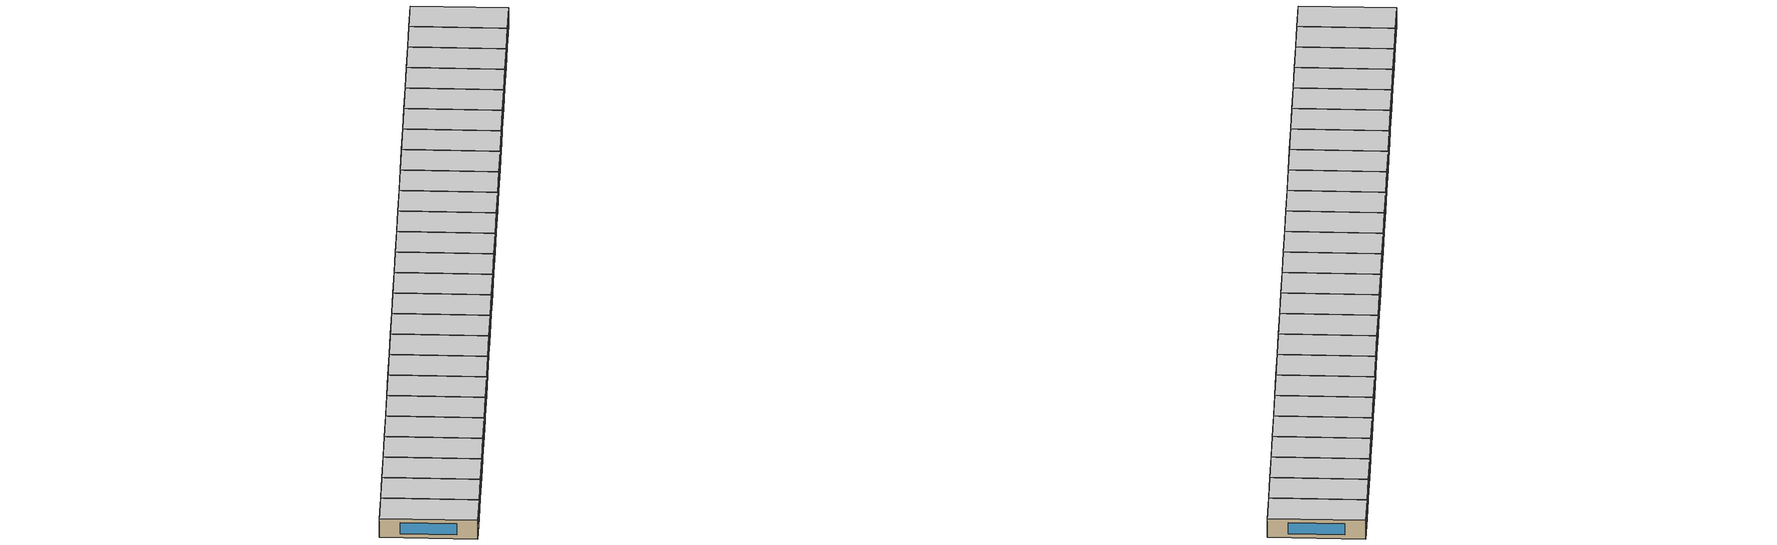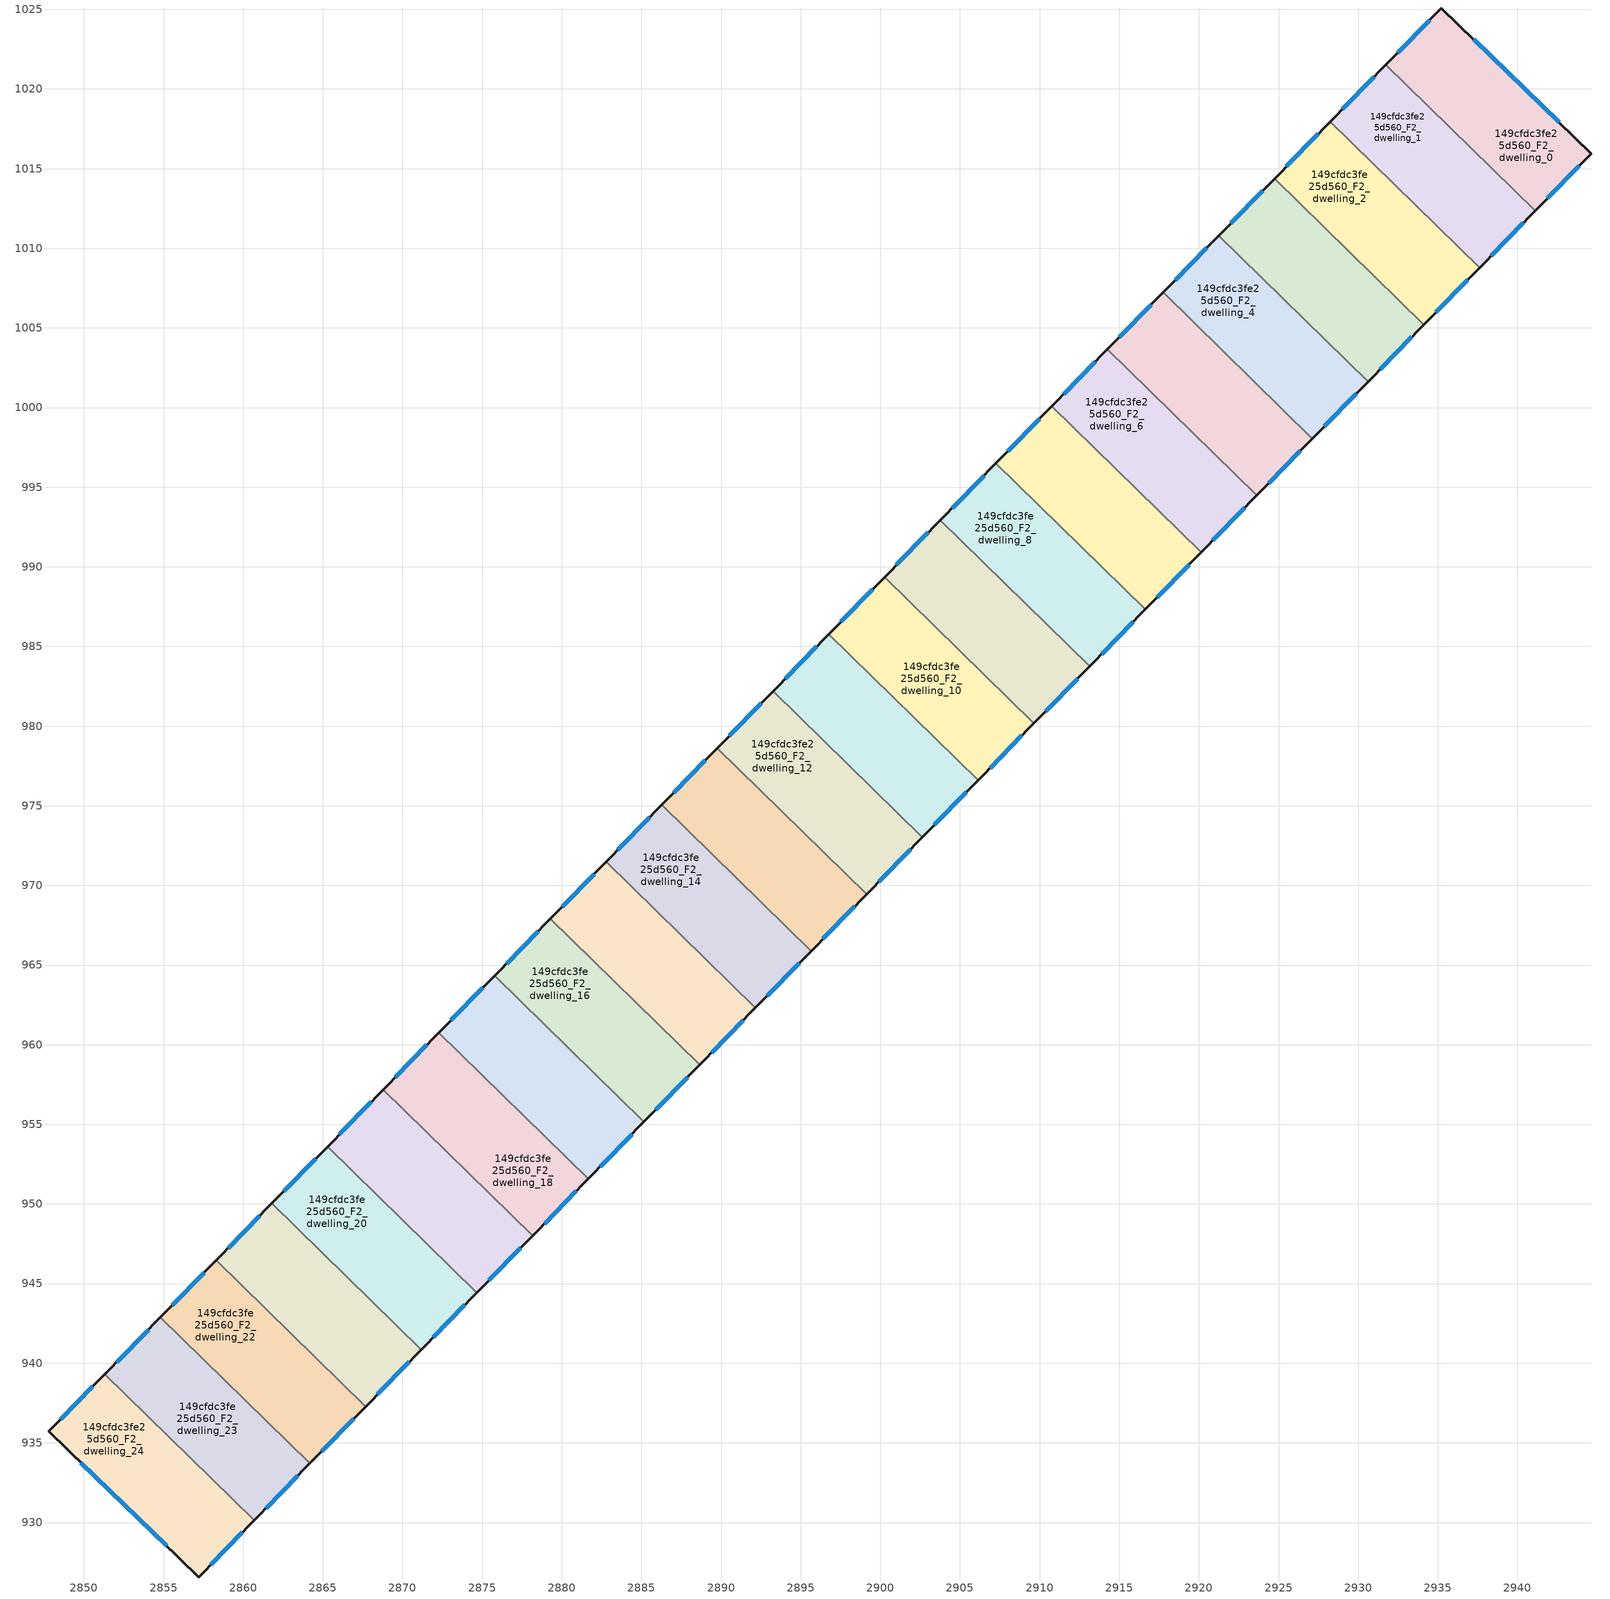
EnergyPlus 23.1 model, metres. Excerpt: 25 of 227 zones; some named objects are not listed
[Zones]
149cfdc3fe25d560_F2_dwelling_0
 floor to 149cfdc3fe25d560_F1_dwelling_1 (EU_floor_Construction): 2939.93,1020.51 2936.44,1016.93 2931.74,1021.53 2935.23,1025.08 z6
 floor adiabatic (EU_floor_Construction): 2944.63,1015.95 2941.12,1012.36 2936.44,1016.93 2939.93,1020.51 z6
 wall outside (EU_wall_Construction): 2941.12,1012.36 2944.63,1015.95 2935.23,1025.08 2931.74,1021.53 z6:9
 wall to 149cfdc3fe25d560_F2_dwelling_1 (EU_wall_Construction): 2931.74,1021.53 2941.12,1012.36 z6:9
 window (EU_Window_Construction): 2934.48,1024.32 2932.49,1022.29 / 2942.62,1017.9 2937.24,1023.13 / 2941.87,1013.12 2943.88,1015.18 z6.64:8.36
 ceiling to 149cfdc3fe25d560_F3_dwelling_0 (EU_floor_Construction): 2941.12,1012.36 2944.63,1015.95 2935.23,1025.08 2931.74,1021.53 z9
149cfdc3fe25d560_F2_dwelling_1
 floor to 149cfdc3fe25d560_F1_dwelling_1 (EU_floor_Construction): 2936.44,1016.93 2933.21,1013.63 2928.52,1018.22 2931.74,1021.53 z6
 floor to 149cfdc3fe25d560_F1_dwelling_0 (EU_floor_Construction): 2941.12,1012.36 2937.89,1009.05 2933.21,1013.63 2936.44,1016.93 z6
 floor to 149cfdc3fe25d560_F1_dwelling_3 (EU_floor_Construction): 2933.2,1013.64 2932.93,1013.36 2928.25,1017.95 2928.52,1018.22 z6
 floor to 149cfdc3fe25d560_F1_dwelling_2 (EU_floor_Construction): 2937.89,1009.05 2937.62,1008.78 2932.93,1013.36 2933.2,1013.64 z6
 wall outside (EU_wall_Construction): 2931.74,1021.53 2928.25,1017.95 / 2937.62,1008.78 2941.12,1012.36 z6:9
 wall to 149cfdc3fe25d560_F2_dwelling_2 (EU_wall_Construction): 2928.25,1017.95 2937.62,1008.78 z6:9
 window (EU_Window_Construction): 2930.99,1020.76 2929,1018.71 / 2938.37,1009.54 2940.37,1011.59 z6.64:8.36
 ceiling to 149cfdc3fe25d560_F3_dwelling_1 (EU_floor_Construction): 2937.62,1008.78 2941.12,1012.36 2931.74,1021.53 2928.25,1017.95 z9
149cfdc3fe25d560_F2_dwelling_10
 floor adiabatic (EU_floor_Construction): 2909.64,980.18 2906.14,976.6 2896.77,985.77 2900.26,989.35 z6
 wall outside (EU_wall_Construction): 2900.26,989.35 2896.77,985.77 / 2906.14,976.6 2909.64,980.18 z6:9
 wall to 149cfdc3fe25d560_F2_dwelling_11 (EU_wall_Construction): 2896.77,985.77 2906.14,976.6 z6:9
 wall to 149cfdc3fe25d560_F2_dwelling_9 (EU_wall_Construction): 2909.64,980.18 2900.26,989.35 z6:9
 window (EU_Window_Construction): 2899.51,988.58 2897.52,986.54 / 2906.89,977.37 2908.89,979.41 z6.64:8.36
 ceiling to 149cfdc3fe25d560_F3_dwelling_10 (EU_floor_Construction): 2906.14,976.6 2909.64,980.18 2900.26,989.35 2896.77,985.77 z9
149cfdc3fe25d560_F2_dwelling_11
 floor to 149cfdc3fe25d560_F1_dwelling_11 (EU_floor_Construction): 2901.45,981.19 2899.57,979.26 2894.88,983.85 2896.77,985.77 z6
 floor to 149cfdc3fe25d560_F1_dwelling_12 (EU_floor_Construction): 2904.26,974.68 2902.65,973.03 2897.96,977.61 2899.57,979.26 z6
 floor to 149cfdc3fe25d560_F1_dwelling_13 (EU_floor_Construction): 2899.57,979.26 2897.96,977.61 2893.27,982.2 2894.88,983.85 z6
 floor to 149cfdc3fe25d560_F1_dwelling_10 (EU_floor_Construction): 2906.14,976.6 2904.26,974.68 2899.57,979.26 2901.45,981.19 z6
 wall outside (EU_wall_Construction): 2896.77,985.77 2893.27,982.2 / 2902.65,973.03 2906.14,976.6 z6:9
 wall to 149cfdc3fe25d560_F2_dwelling_12 (EU_wall_Construction): 2893.27,982.2 2902.65,973.03 z6:9
 window (EU_Window_Construction): 2896.02,985.01 2894.02,982.97 / 2903.39,973.79 2905.39,975.84 z6.64:8.36
 ceiling to 149cfdc3fe25d560_F3_dwelling_11 (EU_floor_Construction): 2902.65,973.03 2906.14,976.6 2896.77,985.77 2893.27,982.2 z9
149cfdc3fe25d560_F2_dwelling_12
 floor to 149cfdc3fe25d560_F1_dwelling_13 (EU_floor_Construction): 2897.96,977.61 2894.46,974.04 2889.77,978.62 2893.27,982.2 z6
 floor to 149cfdc3fe25d560_F1_dwelling_12 (EU_floor_Construction): 2902.65,973.03 2899.15,969.45 2894.46,974.04 2897.96,977.61 z6
 wall outside (EU_wall_Construction): 2893.27,982.2 2889.77,978.62 / 2899.15,969.45 2902.65,973.03 z6:9
 wall to 149cfdc3fe25d560_F2_dwelling_13 (EU_wall_Construction): 2889.77,978.62 2899.15,969.45 z6:9
 window (EU_Window_Construction): 2892.52,981.43 2890.52,979.39 / 2899.9,970.22 2901.9,972.26 z6.64:8.36
 ceiling to 149cfdc3fe25d560_F3_dwelling_12 (EU_floor_Construction): 2899.15,969.45 2902.65,973.03 2893.27,982.2 2889.77,978.62 z9
149cfdc3fe25d560_F2_dwelling_13
 floor to 149cfdc3fe25d560_F1_dwelling_13 (EU_floor_Construction): 2894.46,974.04 2892.85,972.39 2888.16,976.97 2889.77,978.62 z6
 floor to 149cfdc3fe25d560_F1_dwelling_12 (EU_floor_Construction): 2899.15,969.45 2897.53,967.8 2892.85,972.39 2894.46,974.04 z6
 floor to 149cfdc3fe25d560_F1_dwelling_15 (EU_floor_Construction): 2892.85,972.39 2890.96,970.46 2886.28,975.05 2888.16,976.97 z6
 floor to 149cfdc3fe25d560_F1_dwelling_14 (EU_floor_Construction): 2897.53,967.8 2895.65,965.88 2890.96,970.46 2892.85,972.39 z6
 wall outside (EU_wall_Construction): 2889.77,978.62 2886.28,975.05 / 2895.65,965.88 2899.15,969.45 z6:9
 wall to 149cfdc3fe25d560_F2_dwelling_14 (EU_wall_Construction): 2886.28,975.05 2895.65,965.88 z6:9
 window (EU_Window_Construction): 2889.02,977.86 2887.02,975.82 / 2896.4,966.64 2898.4,968.69 z6.64:8.36
 ceiling to 149cfdc3fe25d560_F3_dwelling_13 (EU_floor_Construction): 2895.65,965.88 2899.15,969.45 2889.77,978.62 2886.28,975.05 z9
149cfdc3fe25d560_F2_dwelling_14
 floor to 149cfdc3fe25d560_F1_dwelling_14 (EU_floor_Construction): 2895.65,965.88 2892.15,962.3 2887.47,966.89 2890.96,970.46 z6
 floor to 149cfdc3fe25d560_F1_dwelling_15 (EU_floor_Construction): 2890.96,970.46 2887.47,966.89 2882.78,971.47 2886.28,975.05 z6
 wall outside (EU_wall_Construction): 2886.28,975.05 2882.78,971.47 / 2892.15,962.3 2895.65,965.88 z6:9
 wall to 149cfdc3fe25d560_F2_dwelling_15 (EU_wall_Construction): 2882.78,971.47 2892.15,962.3 z6:9
 window (EU_Window_Construction): 2885.53,974.28 2883.53,972.24 / 2892.9,963.07 2894.9,965.11 z6.64:8.36
 ceiling to 149cfdc3fe25d560_F3_dwelling_14 (EU_floor_Construction): 2892.15,962.3 2895.65,965.88 2886.28,975.05 2882.78,971.47 z9
149cfdc3fe25d560_F2_dwelling_15
 floor to 149cfdc3fe25d560_F1_dwelling_15 (EU_floor_Construction): 2887.47,966.89 2886.12,965.51 2881.43,970.1 2882.78,971.47 z6
 floor to 149cfdc3fe25d560_F1_dwelling_14 (EU_floor_Construction): 2892.15,962.3 2890.81,960.93 2886.12,965.51 2887.47,966.89 z6
 floor to 149cfdc3fe25d560_F1_dwelling_17 (EU_floor_Construction): 2886.12,965.51 2883.97,963.31 2879.28,967.9 2881.43,970.1 z6
 floor to 149cfdc3fe25d560_F1_dwelling_16 (EU_floor_Construction): 2890.81,960.93 2888.66,958.73 2883.97,963.31 2886.12,965.51 z6
 wall outside (EU_wall_Construction): 2882.78,971.47 2879.28,967.9 / 2888.66,958.73 2892.15,962.3 z6:9
 wall to 149cfdc3fe25d560_F2_dwelling_16 (EU_wall_Construction): 2879.28,967.9 2888.66,958.73 z6:9
 window (EU_Window_Construction): 2882.03,970.71 2880.03,968.67 / 2889.41,959.49 2891.41,961.54 z6.64:8.36
 ceiling to 149cfdc3fe25d560_F3_dwelling_15 (EU_floor_Construction): 2888.66,958.73 2892.15,962.3 2882.78,971.47 2879.28,967.9 z9
149cfdc3fe25d560_F2_dwelling_16
 floor to 149cfdc3fe25d560_F1_dwelling_16 (EU_floor_Construction): 2888.66,958.73 2885.16,955.15 2880.47,959.74 2883.97,963.31 z6
 floor to 149cfdc3fe25d560_F1_dwelling_17 (EU_floor_Construction): 2883.97,963.31 2880.47,959.74 2875.78,964.33 2879.28,967.9 z6
 wall outside (EU_wall_Construction): 2879.28,967.9 2875.78,964.33 / 2885.16,955.15 2888.66,958.73 z6:9
 wall to 149cfdc3fe25d560_F2_dwelling_17 (EU_wall_Construction): 2875.78,964.33 2885.16,955.15 z6:9
 window (EU_Window_Construction): 2878.53,967.14 2876.53,965.09 / 2885.91,955.92 2887.91,957.96 z6.64:8.36
 ceiling to 149cfdc3fe25d560_F3_dwelling_16 (EU_floor_Construction): 2885.16,955.15 2888.66,958.73 2879.28,967.9 2875.78,964.33 z9
149cfdc3fe25d560_F2_dwelling_17
 floor to 149cfdc3fe25d560_F1_dwelling_17 (EU_floor_Construction): 2880.47,959.74 2879.4,958.64 2874.71,963.23 2875.78,964.33 z6
 floor to 149cfdc3fe25d560_F1_dwelling_16 (EU_floor_Construction): 2885.16,955.15 2884.08,954.05 2879.4,958.64 2880.47,959.74 z6
 floor to 149cfdc3fe25d560_F1_dwelling_18 (EU_floor_Construction): 2884.08,954.05 2881.66,951.58 2876.98,956.17 2879.4,958.64 z6
 floor to 149cfdc3fe25d560_F1_dwelling_19 (EU_floor_Construction): 2879.4,958.64 2876.98,956.17 2872.29,960.75 2874.71,963.23 z6
 wall outside (EU_wall_Construction): 2875.78,964.33 2872.29,960.75 / 2881.66,951.58 2885.16,955.15 z6:9
 wall to 149cfdc3fe25d560_F2_dwelling_18 (EU_wall_Construction): 2872.29,960.75 2881.66,951.58 z6:9
 window (EU_Window_Construction): 2875.03,963.56 2873.04,961.52 / 2882.41,952.34 2884.41,954.39 z6.64:8.36
 ceiling to 149cfdc3fe25d560_F3_dwelling_17 (EU_floor_Construction): 2881.66,951.58 2885.16,955.15 2875.78,964.33 2872.29,960.75 z9
149cfdc3fe25d560_F2_dwelling_18
 floor to 149cfdc3fe25d560_F1_dwelling_18 (EU_floor_Construction): 2881.66,951.58 2878.17,948 2873.48,952.59 2876.98,956.17 z6
 floor to 149cfdc3fe25d560_F1_dwelling_19 (EU_floor_Construction): 2876.98,956.17 2873.48,952.59 2868.79,957.18 2872.29,960.75 z6
 wall outside (EU_wall_Construction): 2872.29,960.75 2868.79,957.18 / 2878.17,948 2881.66,951.58 z6:9
 wall to 149cfdc3fe25d560_F2_dwelling_19 (EU_wall_Construction): 2868.79,957.18 2878.17,948 z6:9
 window (EU_Window_Construction): 2871.54,959.99 2869.54,957.94 / 2878.92,948.77 2880.91,950.81 z6.64:8.36
 ceiling to 149cfdc3fe25d560_F3_dwelling_18 (EU_floor_Construction): 2878.17,948 2881.66,951.58 2872.29,960.75 2868.79,957.18 z9
149cfdc3fe25d560_F2_dwelling_19
 floor to 149cfdc3fe25d560_F1_dwelling_19 (EU_floor_Construction): 2873.48,952.59 2872.67,951.77 2867.98,956.35 2868.79,957.18 z6
 floor to 149cfdc3fe25d560_F1_dwelling_18 (EU_floor_Construction): 2878.17,948 2877.36,947.18 2872.67,951.77 2873.48,952.59 z6
 floor to 149cfdc3fe25d560_F1_dwelling_21 (EU_floor_Construction): 2872.67,951.77 2869.98,949.02 2865.29,953.6 2867.98,956.35 z6
 floor to 149cfdc3fe25d560_F1_dwelling_20 (EU_floor_Construction): 2877.36,947.18 2874.67,944.43 2869.98,949.02 2872.67,951.77 z6
 wall outside (EU_wall_Construction): 2868.79,957.18 2865.29,953.6 / 2874.67,944.43 2878.17,948 z6:9
 wall to 149cfdc3fe25d560_F2_dwelling_20 (EU_wall_Construction): 2865.29,953.6 2874.67,944.43 z6:9
 window (EU_Window_Construction): 2868.04,956.41 2866.04,954.37 / 2875.42,945.2 2877.42,947.24 z6.64:8.36
 ceiling to 149cfdc3fe25d560_F3_dwelling_19 (EU_floor_Construction): 2874.67,944.43 2878.17,948 2868.79,957.18 2865.29,953.6 z9
149cfdc3fe25d560_F2_dwelling_2
 floor to 149cfdc3fe25d560_F1_dwelling_2 (EU_floor_Construction): 2937.62,1008.78 2934.12,1005.2 2929.44,1009.79 2932.93,1013.36 z6
 floor to 149cfdc3fe25d560_F1_dwelling_3 (EU_floor_Construction): 2932.93,1013.36 2929.44,1009.79 2924.75,1014.37 2928.25,1017.95 z6
 wall outside (EU_wall_Construction): 2928.25,1017.95 2924.75,1014.38 / 2934.12,1005.2 2937.62,1008.78 z6:9
 wall to 149cfdc3fe25d560_F2_dwelling_3 (EU_wall_Construction): 2924.75,1014.38 2934.12,1005.2 z6:9
 window (EU_Window_Construction): 2927.5,1017.18 2925.5,1015.14 / 2934.87,1005.97 2936.87,1008.01 z6.64:8.36
 ceiling to 149cfdc3fe25d560_F3_dwelling_2 (EU_floor_Construction): 2934.12,1005.2 2937.62,1008.78 2928.25,1017.95 2924.75,1014.38 z9
149cfdc3fe25d560_F2_dwelling_20
 floor to 149cfdc3fe25d560_F1_dwelling_21 (EU_floor_Construction): 2869.98,949.02 2866.49,945.44 2861.8,950.03 2865.29,953.6 z6
 floor to 149cfdc3fe25d560_F1_dwelling_20 (EU_floor_Construction): 2874.67,944.43 2871.17,940.86 2866.49,945.44 2869.98,949.02 z6
 wall outside (EU_wall_Construction): 2865.29,953.6 2861.8,950.03 / 2871.17,940.86 2874.67,944.43 z6:9
 wall to 149cfdc3fe25d560_F2_dwelling_21 (EU_wall_Construction): 2861.8,950.03 2871.17,940.86 z6:9
 window (EU_Window_Construction): 2864.54,952.84 2862.55,950.8 / 2871.92,941.62 2873.92,943.67 z6.64:8.36
 ceiling to 149cfdc3fe25d560_F3_dwelling_20 (EU_floor_Construction): 2871.17,940.86 2874.67,944.43 2865.29,953.6 2861.8,950.03 z9
149cfdc3fe25d560_F2_dwelling_21
 floor to 149cfdc3fe25d560_F1_dwelling_21 (EU_floor_Construction): 2866.49,945.44 2865.95,944.89 2861.26,949.48 2861.8,950.03 z6
 floor adiabatic (EU_floor_Construction): 2870.64,940.31 2867.68,937.28 2862.99,941.87 2865.95,944.89 z6
 floor to 149cfdc3fe25d560_F1_dwelling_23 (EU_floor_Construction): 2865.95,944.89 2862.99,941.87 2858.3,946.46 2861.26,949.48 z6
 floor to 149cfdc3fe25d560_F1_dwelling_20 (EU_floor_Construction): 2871.17,940.86 2870.64,940.31 2865.95,944.89 2866.49,945.44 z6
 wall outside (EU_wall_Construction): 2861.8,950.03 2858.3,946.46 / 2867.68,937.28 2871.17,940.86 z6:9
 wall to 149cfdc3fe25d560_F2_dwelling_22 (EU_wall_Construction): 2858.3,946.46 2867.68,937.28 z6:9
 window (EU_Window_Construction): 2861.05,949.26 2859.05,947.22 / 2868.43,938.05 2870.43,940.09 z6.64:8.36
 ceiling to 149cfdc3fe25d560_F3_dwelling_21 (EU_floor_Construction): 2867.68,937.28 2871.17,940.86 2861.8,950.03 2858.3,946.46 z9
149cfdc3fe25d560_F2_dwelling_22
 floor to 149cfdc3fe25d560_F1_dwelling_23 (EU_floor_Construction): 2862.99,941.87 2859.49,938.29 2854.8,942.88 2858.3,946.46 z6
 floor adiabatic (EU_floor_Construction): 2867.68,937.28 2864.18,933.71 2859.49,938.29 2862.99,941.87 z6
 wall outside (EU_wall_Construction): 2858.3,946.46 2854.8,942.88 / 2864.18,933.71 2867.68,937.28 z6:9
 wall to 149cfdc3fe25d560_F2_dwelling_23 (EU_wall_Construction): 2854.8,942.88 2864.18,933.71 z6:9
 window (EU_Window_Construction): 2857.55,945.69 2855.55,943.65 / 2864.93,934.47 2866.93,936.52 z6.64:8.36
 ceiling to 149cfdc3fe25d560_F3_dwelling_22 (EU_floor_Construction): 2864.18,933.71 2867.68,937.28 2858.3,946.46 2854.8,942.88 z9
149cfdc3fe25d560_F2_dwelling_23
 floor adiabatic (EU_floor_Construction): 2864.18,933.71 2860.68,930.13 2851.31,939.31 2854.8,942.88 z6
 wall outside (EU_wall_Construction): 2854.8,942.88 2851.31,939.31 / 2860.68,930.13 2864.18,933.71 z6:9
 wall to 149cfdc3fe25d560_F2_dwelling_24 (EU_wall_Construction): 2851.31,939.31 2860.68,930.13 z6:9
 window (EU_Window_Construction): 2854.05,942.12 2852.06,940.07 / 2861.43,930.9 2863.43,932.94 z6.64:8.36
 ceiling to 149cfdc3fe25d560_F3_dwelling_23 (EU_floor_Construction): 2860.68,930.13 2864.18,933.71 2854.8,942.88 2851.31,939.31 z9
149cfdc3fe25d560_F2_dwelling_24
 floor to 149cfdc3fe25d560_F1_dwelling_24 (EU_floor_Construction): 2860.68,930.13 2857.21,926.58 2852.49,931.15 2855.99,934.73 z6
 floor to 149cfdc3fe25d560_F1_dwelling_25 (EU_floor_Construction): 2855.99,934.73 2852.49,931.15 2847.79,935.72 2851.31,939.31 z6
 wall outside (EU_wall_Construction): 2851.31,939.31 2847.79,935.72 2857.21,926.58 2860.68,930.13 z6:9
 window (EU_Window_Construction): 2849.81,933.76 2855.19,928.54 / 2850.55,938.54 2848.54,936.49 / 2857.95,927.34 2859.94,929.37 z6.64:8.36
 ceiling to 149cfdc3fe25d560_F3_dwelling_24 (EU_floor_Construction): 2857.21,926.58 2860.68,930.13 2851.31,939.31 2847.79,935.72 z9
149cfdc3fe25d560_F2_dwelling_3
 floor to 149cfdc3fe25d560_F1_dwelling_3 (EU_floor_Construction): 2929.44,1009.79 2926.48,1006.76 2921.79,1011.35 2924.75,1014.37 z6
 floor to 149cfdc3fe25d560_F1_dwelling_2 (EU_floor_Construction): 2934.12,1005.2 2931.16,1002.18 2926.48,1006.76 2929.44,1009.79 z6
 floor to 149cfdc3fe25d560_F1_dwelling_4 (EU_floor_Construction): 2931.16,1002.18 2930.62,1001.63 2925.94,1006.21 2926.48,1006.76 z6
 floor to 149cfdc3fe25d560_F1_dwelling_5 (EU_floor_Construction): 2926.48,1006.76 2925.94,1006.21 2921.25,1010.8 2921.79,1011.35 z6
 wall outside (EU_wall_Construction): 2924.75,1014.38 2921.25,1010.8 / 2930.62,1001.63 2934.12,1005.2 z6:9
 wall to 149cfdc3fe25d560_F2_dwelling_4 (EU_wall_Construction): 2921.25,1010.8 2930.62,1001.63 z6:9
 window (EU_Window_Construction): 2924,1013.61 2922,1011.56 / 2931.37,1002.39 2933.37,1004.44 z6.64:8.36
 ceiling to 149cfdc3fe25d560_F3_dwelling_3 (EU_floor_Construction): 2930.62,1001.63 2934.12,1005.2 2924.75,1014.38 2921.25,1010.8 z9
149cfdc3fe25d560_F2_dwelling_4
 floor to 149cfdc3fe25d560_F1_dwelling_4 (EU_floor_Construction): 2930.62,1001.63 2927.13,998.05 2922.44,1002.64 2925.94,1006.21 z6
 floor to 149cfdc3fe25d560_F1_dwelling_5 (EU_floor_Construction): 2925.94,1006.21 2922.44,1002.64 2917.75,1007.22 2921.25,1010.8 z6
 wall outside (EU_wall_Construction): 2921.25,1010.8 2917.75,1007.22 / 2927.13,998.05 2930.62,1001.63 z6:9
 wall to 149cfdc3fe25d560_F2_dwelling_5 (EU_wall_Construction): 2917.75,1007.22 2927.13,998.05 z6:9
 window (EU_Window_Construction): 2920.5,1010.03 2918.5,1007.99 / 2927.88,998.82 2929.88,1000.86 z6.64:8.36
 ceiling to 149cfdc3fe25d560_F3_dwelling_4 (EU_floor_Construction): 2927.13,998.05 2930.62,1001.63 2921.25,1010.8 2917.75,1007.22 z9
149cfdc3fe25d560_F2_dwelling_5
 floor to 149cfdc3fe25d560_F1_dwelling_5 (EU_floor_Construction): 2922.44,1002.64 2919.75,999.89 2915.06,1004.47 2917.75,1007.22 z6
 floor to 149cfdc3fe25d560_F1_dwelling_4 (EU_floor_Construction): 2927.13,998.05 2924.44,995.3 2919.75,999.89 2922.44,1002.64 z6
 floor to 149cfdc3fe25d560_F1_dwelling_7 (EU_floor_Construction): 2919.75,999.89 2918.94,999.06 2914.26,1003.65 2915.06,1004.47 z6
 floor to 149cfdc3fe25d560_F1_dwelling_6 (EU_floor_Construction): 2924.44,995.3 2923.63,994.48 2918.94,999.06 2919.75,999.89 z6
 wall outside (EU_wall_Construction): 2917.75,1007.22 2914.26,1003.65 / 2923.63,994.48 2927.13,998.05 z6:9
 wall to 149cfdc3fe25d560_F2_dwelling_6 (EU_wall_Construction): 2914.26,1003.65 2923.63,994.48 z6:9
 window (EU_Window_Construction): 2917,1006.46 2915,1004.41 / 2924.38,995.24 2926.38,997.29 z6.64:8.36
 ceiling to 149cfdc3fe25d560_F3_dwelling_5 (EU_floor_Construction): 2923.63,994.48 2927.13,998.05 2917.75,1007.22 2914.26,1003.65 z9
149cfdc3fe25d560_F2_dwelling_6
 floor to 149cfdc3fe25d560_F1_dwelling_6 (EU_floor_Construction): 2923.63,994.48 2920.13,990.9 2915.44,995.49 2918.94,999.06 z6
 floor adiabatic (EU_floor_Construction): 2918.94,999.06 2915.44,995.49 2910.76,1000.07 2914.26,1003.65 z6
 wall outside (EU_wall_Construction): 2914.26,1003.65 2910.76,1000.07 / 2920.13,990.9 2923.63,994.48 z6:9
 wall to 149cfdc3fe25d560_F2_dwelling_7 (EU_wall_Construction): 2910.76,1000.07 2920.13,990.9 z6:9
 window (EU_Window_Construction): 2913.51,1002.88 2911.51,1000.84 / 2920.88,991.67 2922.88,993.71 z6.64:8.36
 ceiling to 149cfdc3fe25d560_F3_dwelling_6 (EU_floor_Construction): 2920.13,990.9 2923.63,994.48 2914.26,1003.65 2910.76,1000.07 z9
149cfdc3fe25d560_F2_dwelling_7
 floor to 149cfdc3fe25d560_F1_dwelling_7 (EU_floor_Construction): 2915.44,995.49 2913.02,993.01 2908.34,997.6 2910.76,1000.07 z6
 floor to 149cfdc3fe25d560_F1_dwelling_6 (EU_floor_Construction): 2920.13,990.9 2917.71,988.43 2913.02,993.01 2915.44,995.49 z6
 floor to 149cfdc3fe25d560_F1_dwelling_8 (EU_floor_Construction): 2917.71,988.43 2916.63,987.33 2911.95,991.91 2913.02,993.01 z6
 floor to 149cfdc3fe25d560_F1_dwelling_9 (EU_floor_Construction): 2913.02,993.01 2911.95,991.91 2907.26,996.5 2908.34,997.6 z6
 wall outside (EU_wall_Construction): 2910.76,1000.07 2907.26,996.5 / 2916.64,987.33 2920.13,990.9 z6:9
 wall to 149cfdc3fe25d560_F2_dwelling_8 (EU_wall_Construction): 2907.26,996.5 2916.64,987.33 z6:9
 window (EU_Window_Construction): 2910.01,999.31 2908.01,997.26 / 2917.38,988.09 2919.38,990.14 z6.64:8.36
 ceiling to 149cfdc3fe25d560_F3_dwelling_7 (EU_floor_Construction): 2916.64,987.33 2920.13,990.9 2910.76,1000.07 2907.26,996.5 z9
149cfdc3fe25d560_F2_dwelling_8
 floor to 149cfdc3fe25d560_F1_dwelling_8 (EU_floor_Construction): 2916.63,987.33 2913.14,983.75 2908.45,988.34 2911.95,991.91 z6
 floor to 149cfdc3fe25d560_F1_dwelling_9 (EU_floor_Construction): 2911.95,991.91 2908.45,988.34 2903.76,992.92 2907.26,996.5 z6
 wall outside (EU_wall_Construction): 2907.26,996.5 2903.76,992.92 / 2913.14,983.75 2916.64,987.33 z6:9
 wall to 149cfdc3fe25d560_F2_dwelling_9 (EU_wall_Construction): 2903.76,992.92 2913.14,983.75 z6:9
 window (EU_Window_Construction): 2906.51,995.73 2904.51,993.69 / 2913.89,984.52 2915.89,986.56 z6.64:8.36
 ceiling to 149cfdc3fe25d560_F3_dwelling_8 (EU_floor_Construction): 2913.14,983.75 2916.64,987.33 2907.26,996.5 2903.76,992.92 z9
149cfdc3fe25d560_F2_dwelling_9
 floor to 149cfdc3fe25d560_F1_dwelling_9 (EU_floor_Construction): 2908.45,988.34 2906.3,986.14 2901.61,990.72 2903.76,992.92 z6
 floor to 149cfdc3fe25d560_F1_dwelling_8 (EU_floor_Construction): 2913.14,983.75 2910.98,981.55 2906.3,986.14 2908.45,988.34 z6
 floor to 149cfdc3fe25d560_F1_dwelling_10 (EU_floor_Construction): 2910.98,981.55 2909.64,980.18 2904.95,984.76 2906.3,986.14 z6
 floor to 149cfdc3fe25d560_F1_dwelling_11 (EU_floor_Construction): 2906.3,986.14 2904.95,984.76 2900.26,989.35 2901.61,990.72 z6
 wall outside (EU_wall_Construction): 2903.76,992.92 2900.26,989.35 / 2909.64,980.18 2913.14,983.75 z6:9
 window (EU_Window_Construction): 2903.01,992.16 2901.01,990.11 / 2910.39,980.94 2912.39,982.99 z6.64:8.36
 ceiling to 149cfdc3fe25d560_F3_dwelling_9 (EU_floor_Construction): 2909.64,980.18 2913.14,983.75 2903.76,992.92 2900.26,989.35 z9
[Building]
EU S2 Campaign: North Axis=0; Terrain=City; Solar Distribution=FullExterior
[Site:Location]
Yerevan-Zvartnots.Intl.AP: Latitude=40.15; Longitude=44.383; Time Zone=4; Elevation=854
[SizingPeriod:WeatherFileDays]
AnnualSizingPeriod: Begin Month=1; Begin Day of Month=1; End Month=12; End Day of Month=31; Day of Week for Start Day=Monday; Use Weather File Daylight Saving Period=No; Use Weather File Rain and Snow Indicators=No
[MATERIAL]
EU_InternalMass_Material: Roughness=MediumRough; Thickness=0.1; Conductivity=1; Density=1800; Specific Heat=900; Thermal Absorptance=0.9; Solar Absorptance=0.7; Visible Absorptance=0.7
[MATERIAL:NOMASS] Roughness=MediumRough; Thermal Absorptance=0.9; Solar Absorptance=0.7; Visible Absorptance=0.7
Name | Thermal Resistance
EU_wall_NoMass | 1.05043
EU_floor_NoMass | 0.478065
[WINDOWMATERIAL:SIMPLEGLAZINGSYSTEM]
EU_Window_SimpleGlazing: UFactor=2.5566; Solar Heat Gain Coefficient=0.75; Visible Transmittance=0.75
[CONSTRUCTION]
EU_wall_Construction: EU_wall_NoMass
EU_floor_Construction: EU_floor_NoMass
EU_Window_Construction: EU_Window_SimpleGlazing
EU_InternalMass_Construction: EU_InternalMass_Material
[ZONE] Type=1; Multiplier=1; Ceiling Height=autocalculate; Floor Area=autocalculate; Part of Total Floor Area=Yes
Name | Volume
149cfdc3fe25d560_F2_dwelling_0 | 196.779
149cfdc3fe25d560_F2_dwelling_1 | 196.794
149cfdc3fe25d560_F2_dwelling_10; 149cfdc3fe25d560_F2_dwelling_7; 149cfdc3fe25d560_F2_dwelling_8; 149cfdc3fe25d560_F2_dwelling_9 | 196.789
149cfdc3fe25d560_F2_dwelling_11 | 196.734
149cfdc3fe25d560_F2_dwelling_12; 149cfdc3fe25d560_F2_dwelling_13; 149cfdc3fe25d560_F2_dwelling_24 | 196.8
149cfdc3fe25d560_F2_dwelling_14 | 196.781
149cfdc3fe25d560_F2_dwelling_15 | 196.745
149cfdc3fe25d560_F2_dwelling_16 | 196.791
149cfdc3fe25d560_F2_dwelling_17 | 196.774
149cfdc3fe25d560_F2_dwelling_18; 149cfdc3fe25d560_F2_dwelling_19; 149cfdc3fe25d560_F2_dwelling_21 | 196.785
149cfdc3fe25d560_F2_dwelling_2 | 196.749
149cfdc3fe25d560_F2_dwelling_20 | 196.766
149cfdc3fe25d560_F2_dwelling_22 | 196.796
149cfdc3fe25d560_F2_dwelling_23 | 196.74
149cfdc3fe25d560_F2_dwelling_3 | 196.815
149cfdc3fe25d560_F2_dwelling_4 | 196.787
149cfdc3fe25d560_F2_dwelling_5 | 196.759
149cfdc3fe25d560_F2_dwelling_6 | 196.807
[INTERNALMASS] Construction=EU_InternalMass_Construction
Name | Zone or ZoneList | Surface Area
149cfdc3fe25d560_F2_dwelling_0_EU_InternalMass | 149cfdc3fe25d560_F2_dwelling_0 | 65.5929
149cfdc3fe25d560_F2_dwelling_1_EU_InternalMass | 149cfdc3fe25d560_F2_dwelling_1 | 65.5981
149cfdc3fe25d560_F2_dwelling_2_EU_InternalMass | 149cfdc3fe25d560_F2_dwelling_2 | 65.583
149cfdc3fe25d560_F2_dwelling_3_EU_InternalMass | 149cfdc3fe25d560_F2_dwelling_3 | 65.6052
149cfdc3fe25d560_F2_dwelling_4_EU_InternalMass | 149cfdc3fe25d560_F2_dwelling_4 | 65.5958
149cfdc3fe25d560_F2_dwelling_5_EU_InternalMass | 149cfdc3fe25d560_F2_dwelling_5 | 65.5866
149cfdc3fe25d560_F2_dwelling_6_EU_InternalMass | 149cfdc3fe25d560_F2_dwelling_6 | 65.6022
149cfdc3fe25d560_F2_dwelling_7_EU_InternalMass | 149cfdc3fe25d560_F2_dwelling_7 | 65.5965
149cfdc3fe25d560_F2_dwelling_8_EU_InternalMass | 149cfdc3fe25d560_F2_dwelling_8 | 65.5965
149cfdc3fe25d560_F2_dwelling_9_EU_InternalMass | 149cfdc3fe25d560_F2_dwelling_9 | 65.5965
149cfdc3fe25d560_F2_dwelling_10_EU_InternalMass | 149cfdc3fe25d560_F2_dwelling_10 | 65.5965
149cfdc3fe25d560_F2_dwelling_11_EU_InternalMass | 149cfdc3fe25d560_F2_dwelling_11 | 65.5779
149cfdc3fe25d560_F2_dwelling_12_EU_InternalMass | 149cfdc3fe25d560_F2_dwelling_12 | 65.6001
149cfdc3fe25d560_F2_dwelling_13_EU_InternalMass | 149cfdc3fe25d560_F2_dwelling_13 | 65.6001
149cfdc3fe25d560_F2_dwelling_14_EU_InternalMass | 149cfdc3fe25d560_F2_dwelling_14 | 65.5937
149cfdc3fe25d560_F2_dwelling_15_EU_InternalMass | 149cfdc3fe25d560_F2_dwelling_15 | 65.5815
149cfdc3fe25d560_F2_dwelling_16_EU_InternalMass | 149cfdc3fe25d560_F2_dwelling_16 | 65.5971
149cfdc3fe25d560_F2_dwelling_17_EU_InternalMass | 149cfdc3fe25d560_F2_dwelling_17 | 65.5914
149cfdc3fe25d560_F2_dwelling_18_EU_InternalMass | 149cfdc3fe25d560_F2_dwelling_18 | 65.5949
149cfdc3fe25d560_F2_dwelling_19_EU_InternalMass | 149cfdc3fe25d560_F2_dwelling_19 | 65.595
149cfdc3fe25d560_F2_dwelling_20_EU_InternalMass | 149cfdc3fe25d560_F2_dwelling_20 | 65.5886
149cfdc3fe25d560_F2_dwelling_21_EU_InternalMass | 149cfdc3fe25d560_F2_dwelling_21 | 65.595
149cfdc3fe25d560_F2_dwelling_22_EU_InternalMass | 149cfdc3fe25d560_F2_dwelling_22 | 65.5984
149cfdc3fe25d560_F2_dwelling_23_EU_InternalMass | 149cfdc3fe25d560_F2_dwelling_23 | 65.5799
149cfdc3fe25d560_F2_dwelling_24_EU_InternalMass | 149cfdc3fe25d560_F2_dwelling_24 | 65.6
[OTHEREQUIPMENT] Fuel Type=Electricity; Design Level Calculation Method=Watts/Area; Power per Zone Floor Area=1; Fraction Latent=0; Fraction Radiant=0; Fraction Lost=0; Carbon Dioxide Generation Rate=0; EndUse Subcategory=EU_Step8_InternalGains
Name | Zone or ZoneList or Space or SpaceList | Schedule
EU_Step8_InternalGain_149cfdc3fe25d560_F2_dwelling_0_f000 | 149cfdc3fe25d560_F2_dwelling_0 | EU_Step8_GainSchedule_149cfdc3fe25d560_F2_dwelling_0_f000
EU_Step8_InternalGain_149cfdc3fe25d560_F2_dwelling_1_f000 | 149cfdc3fe25d560_F2_dwelling_1 | EU_Step8_GainSchedule_149cfdc3fe25d560_F2_dwelling_1_f000
EU_Step8_InternalGain_149cfdc3fe25d560_F2_dwelling_2_f000 | 149cfdc3fe25d560_F2_dwelling_2 | EU_Step8_GainSchedule_149cfdc3fe25d560_F2_dwelling_2_f000
EU_Step8_InternalGain_149cfdc3fe25d560_F2_dwelling_3_f000 | 149cfdc3fe25d560_F2_dwelling_3 | EU_Step8_GainSchedule_149cfdc3fe25d560_F2_dwelling_3_f000
EU_Step8_InternalGain_149cfdc3fe25d560_F2_dwelling_4_f000 | 149cfdc3fe25d560_F2_dwelling_4 | EU_Step8_GainSchedule_149cfdc3fe25d560_F2_dwelling_4_f000
EU_Step8_InternalGain_149cfdc3fe25d560_F2_dwelling_5_f000 | 149cfdc3fe25d560_F2_dwelling_5 | EU_Step8_GainSchedule_149cfdc3fe25d560_F2_dwelling_5_f000
EU_Step8_InternalGain_149cfdc3fe25d560_F2_dwelling_6_f000 | 149cfdc3fe25d560_F2_dwelling_6 | EU_Step8_GainSchedule_149cfdc3fe25d560_F2_dwelling_6_f000
EU_Step8_InternalGain_149cfdc3fe25d560_F2_dwelling_7_f000 | 149cfdc3fe25d560_F2_dwelling_7 | EU_Step8_GainSchedule_149cfdc3fe25d560_F2_dwelling_7_f000
EU_Step8_InternalGain_149cfdc3fe25d560_F2_dwelling_8_f000 | 149cfdc3fe25d560_F2_dwelling_8 | EU_Step8_GainSchedule_149cfdc3fe25d560_F2_dwelling_8_f000
EU_Step8_InternalGain_149cfdc3fe25d560_F2_dwelling_9_f000 | 149cfdc3fe25d560_F2_dwelling_9 | EU_Step8_GainSchedule_149cfdc3fe25d560_F2_dwelling_9_f000
EU_Step8_InternalGain_149cfdc3fe25d560_F2_dwelling_10_f000 | 149cfdc3fe25d560_F2_dwelling_10 | EU_Step8_GainSchedule_149cfdc3fe25d560_F2_dwelling_10_f000
EU_Step8_InternalGain_149cfdc3fe25d560_F2_dwelling_11_f000 | 149cfdc3fe25d560_F2_dwelling_11 | EU_Step8_GainSchedule_149cfdc3fe25d560_F2_dwelling_11_f000
EU_Step8_InternalGain_149cfdc3fe25d560_F2_dwelling_12_f000 | 149cfdc3fe25d560_F2_dwelling_12 | EU_Step8_GainSchedule_149cfdc3fe25d560_F2_dwelling_12_f000
EU_Step8_InternalGain_149cfdc3fe25d560_F2_dwelling_13_f000 | 149cfdc3fe25d560_F2_dwelling_13 | EU_Step8_GainSchedule_149cfdc3fe25d560_F2_dwelling_13_f000
EU_Step8_InternalGain_149cfdc3fe25d560_F2_dwelling_14_f000 | 149cfdc3fe25d560_F2_dwelling_14 | EU_Step8_GainSchedule_149cfdc3fe25d560_F2_dwelling_14_f000
EU_Step8_InternalGain_149cfdc3fe25d560_F2_dwelling_15_f000 | 149cfdc3fe25d560_F2_dwelling_15 | EU_Step8_GainSchedule_149cfdc3fe25d560_F2_dwelling_15_f000
EU_Step8_InternalGain_149cfdc3fe25d560_F2_dwelling_16_f000 | 149cfdc3fe25d560_F2_dwelling_16 | EU_Step8_GainSchedule_149cfdc3fe25d560_F2_dwelling_16_f000
EU_Step8_InternalGain_149cfdc3fe25d560_F2_dwelling_17_f000 | 149cfdc3fe25d560_F2_dwelling_17 | EU_Step8_GainSchedule_149cfdc3fe25d560_F2_dwelling_17_f000
EU_Step8_InternalGain_149cfdc3fe25d560_F2_dwelling_18_f000 | 149cfdc3fe25d560_F2_dwelling_18 | EU_Step8_GainSchedule_149cfdc3fe25d560_F2_dwelling_18_f000
EU_Step8_InternalGain_149cfdc3fe25d560_F2_dwelling_19_f000 | 149cfdc3fe25d560_F2_dwelling_19 | EU_Step8_GainSchedule_149cfdc3fe25d560_F2_dwelling_19_f000
EU_Step8_InternalGain_149cfdc3fe25d560_F2_dwelling_20_f000 | 149cfdc3fe25d560_F2_dwelling_20 | EU_Step8_GainSchedule_149cfdc3fe25d560_F2_dwelling_20_f000
EU_Step8_InternalGain_149cfdc3fe25d560_F2_dwelling_21_f000 | 149cfdc3fe25d560_F2_dwelling_21 | EU_Step8_GainSchedule_149cfdc3fe25d560_F2_dwelling_21_f000
EU_Step8_InternalGain_149cfdc3fe25d560_F2_dwelling_22_f000 | 149cfdc3fe25d560_F2_dwelling_22 | EU_Step8_GainSchedule_149cfdc3fe25d560_F2_dwelling_22_f000
EU_Step8_InternalGain_149cfdc3fe25d560_F2_dwelling_23_f000 | 149cfdc3fe25d560_F2_dwelling_23 | EU_Step8_GainSchedule_149cfdc3fe25d560_F2_dwelling_23_f000
EU_Step8_InternalGain_149cfdc3fe25d560_F2_dwelling_24_f000 | 149cfdc3fe25d560_F2_dwelling_24 | EU_Step8_GainSchedule_149cfdc3fe25d560_F2_dwelling_24_f000
[ZONEVENTILATION:DESIGNFLOWRATE] Schedule=EU_AlwaysOn; Design Flow Rate Calculation Method=AirChanges/Hour; Air Changes per Hour=0.557805; Ventilation Type=Natural; Fan Pressure Rise=0; Fan Total Efficiency=1; Constant Term Coefficient=1; Temperature Term Coefficient=0; Velocity Term Coefficient=0; Velocity Squared Term Coefficient=0; Minimum Indoor Temperature=-100; Maximum Indoor Temperature=100; Delta Temperature=-100; Minimum Outdoor Temperature=-100; Maximum Outdoor Temperature=100; Maximum Wind Speed=40
Name | Zone or ZoneList or Space or SpaceList
EU_ConstantAir_149cfdc3fe25d560_F2_dwelling_0 | 149cfdc3fe25d560_F2_dwelling_0
EU_ConstantAir_149cfdc3fe25d560_F2_dwelling_1 | 149cfdc3fe25d560_F2_dwelling_1
EU_ConstantAir_149cfdc3fe25d560_F2_dwelling_2 | 149cfdc3fe25d560_F2_dwelling_2
EU_ConstantAir_149cfdc3fe25d560_F2_dwelling_3 | 149cfdc3fe25d560_F2_dwelling_3
EU_ConstantAir_149cfdc3fe25d560_F2_dwelling_4 | 149cfdc3fe25d560_F2_dwelling_4
EU_ConstantAir_149cfdc3fe25d560_F2_dwelling_5 | 149cfdc3fe25d560_F2_dwelling_5
EU_ConstantAir_149cfdc3fe25d560_F2_dwelling_6 | 149cfdc3fe25d560_F2_dwelling_6
EU_ConstantAir_149cfdc3fe25d560_F2_dwelling_7 | 149cfdc3fe25d560_F2_dwelling_7
EU_ConstantAir_149cfdc3fe25d560_F2_dwelling_8 | 149cfdc3fe25d560_F2_dwelling_8
EU_ConstantAir_149cfdc3fe25d560_F2_dwelling_9 | 149cfdc3fe25d560_F2_dwelling_9
EU_ConstantAir_149cfdc3fe25d560_F2_dwelling_10 | 149cfdc3fe25d560_F2_dwelling_10
EU_ConstantAir_149cfdc3fe25d560_F2_dwelling_11 | 149cfdc3fe25d560_F2_dwelling_11
EU_ConstantAir_149cfdc3fe25d560_F2_dwelling_12 | 149cfdc3fe25d560_F2_dwelling_12
EU_ConstantAir_149cfdc3fe25d560_F2_dwelling_13 | 149cfdc3fe25d560_F2_dwelling_13
EU_ConstantAir_149cfdc3fe25d560_F2_dwelling_14 | 149cfdc3fe25d560_F2_dwelling_14
EU_ConstantAir_149cfdc3fe25d560_F2_dwelling_15 | 149cfdc3fe25d560_F2_dwelling_15
EU_ConstantAir_149cfdc3fe25d560_F2_dwelling_16 | 149cfdc3fe25d560_F2_dwelling_16
EU_ConstantAir_149cfdc3fe25d560_F2_dwelling_17 | 149cfdc3fe25d560_F2_dwelling_17
EU_ConstantAir_149cfdc3fe25d560_F2_dwelling_18 | 149cfdc3fe25d560_F2_dwelling_18
EU_ConstantAir_149cfdc3fe25d560_F2_dwelling_19 | 149cfdc3fe25d560_F2_dwelling_19
EU_ConstantAir_149cfdc3fe25d560_F2_dwelling_20 | 149cfdc3fe25d560_F2_dwelling_20
EU_ConstantAir_149cfdc3fe25d560_F2_dwelling_21 | 149cfdc3fe25d560_F2_dwelling_21
EU_ConstantAir_149cfdc3fe25d560_F2_dwelling_22 | 149cfdc3fe25d560_F2_dwelling_22
EU_ConstantAir_149cfdc3fe25d560_F2_dwelling_23 | 149cfdc3fe25d560_F2_dwelling_23
EU_ConstantAir_149cfdc3fe25d560_F2_dwelling_24 | 149cfdc3fe25d560_F2_dwelling_24
[HVACTEMPLATE:ZONE:IDEALLOADSAIRSYSTEM] System Availability Schedule=EU_AlwaysOn; Maximum Heating Supply Air Temperature=50; Minimum Cooling Supply Air Temperature=13; Maximum Heating Supply Air Humidity Ratio=0.0156; Minimum Cooling Supply Air Humidity Ratio=0.0077; Heating Limit=NoLimit; Cooling Limit=NoLimit; Heating Availability Schedule=EU_AlwaysOn; Cooling Availability Schedule=EU_CoolingOff; Dehumidification Control Type=ConstantSensibleHeatRatio; Cooling Sensible Heat Ratio=0.7; Dehumidification Setpoint=60; Humidification Control Type=None; Humidification Setpoint=30; Outdoor Air Method=None; Outdoor Air Flow Rate per Person=0.00944; Outdoor Air Flow Rate per Zone Floor Area=0; Outdoor Air Flow Rate per Zone=0; Demand Controlled Ventilation Type=None; Outdoor Air Economizer Type=NoEconomizer; Heat Recovery Type=None; Sensible Heat Recovery Effectiveness=0.7; Latent Heat Recovery Effectiveness=0.65
Name | Template Thermostat
149cfdc3fe25d560_F2_dwelling_0 | EU_HeatOnly_149cfdc3fe25d560_F2_dwelling_0
149cfdc3fe25d560_F2_dwelling_1 | EU_HeatOnly_149cfdc3fe25d560_F2_dwelling_1
149cfdc3fe25d560_F2_dwelling_2 | EU_HeatOnly_149cfdc3fe25d560_F2_dwelling_2
149cfdc3fe25d560_F2_dwelling_3 | EU_HeatOnly_149cfdc3fe25d560_F2_dwelling_3
149cfdc3fe25d560_F2_dwelling_4 | EU_HeatOnly_149cfdc3fe25d560_F2_dwelling_4
149cfdc3fe25d560_F2_dwelling_5 | EU_HeatOnly_149cfdc3fe25d560_F2_dwelling_5
149cfdc3fe25d560_F2_dwelling_6 | EU_HeatOnly_149cfdc3fe25d560_F2_dwelling_6
149cfdc3fe25d560_F2_dwelling_7 | EU_HeatOnly_149cfdc3fe25d560_F2_dwelling_7
149cfdc3fe25d560_F2_dwelling_8 | EU_HeatOnly_149cfdc3fe25d560_F2_dwelling_8
149cfdc3fe25d560_F2_dwelling_9 | EU_HeatOnly_149cfdc3fe25d560_F2_dwelling_9
149cfdc3fe25d560_F2_dwelling_10 | EU_HeatOnly_149cfdc3fe25d560_F2_dwelling_10
149cfdc3fe25d560_F2_dwelling_11 | EU_HeatOnly_149cfdc3fe25d560_F2_dwelling_11
149cfdc3fe25d560_F2_dwelling_12 | EU_HeatOnly_149cfdc3fe25d560_F2_dwelling_12
149cfdc3fe25d560_F2_dwelling_13 | EU_HeatOnly_149cfdc3fe25d560_F2_dwelling_13
149cfdc3fe25d560_F2_dwelling_14 | EU_HeatOnly_149cfdc3fe25d560_F2_dwelling_14
149cfdc3fe25d560_F2_dwelling_15 | EU_HeatOnly_149cfdc3fe25d560_F2_dwelling_15
149cfdc3fe25d560_F2_dwelling_16 | EU_HeatOnly_149cfdc3fe25d560_F2_dwelling_16
149cfdc3fe25d560_F2_dwelling_17 | EU_HeatOnly_149cfdc3fe25d560_F2_dwelling_17
149cfdc3fe25d560_F2_dwelling_18 | EU_HeatOnly_149cfdc3fe25d560_F2_dwelling_18
149cfdc3fe25d560_F2_dwelling_19 | EU_HeatOnly_149cfdc3fe25d560_F2_dwelling_19
149cfdc3fe25d560_F2_dwelling_20 | EU_HeatOnly_149cfdc3fe25d560_F2_dwelling_20
149cfdc3fe25d560_F2_dwelling_21 | EU_HeatOnly_149cfdc3fe25d560_F2_dwelling_21
149cfdc3fe25d560_F2_dwelling_22 | EU_HeatOnly_149cfdc3fe25d560_F2_dwelling_22
149cfdc3fe25d560_F2_dwelling_23 | EU_HeatOnly_149cfdc3fe25d560_F2_dwelling_23
149cfdc3fe25d560_F2_dwelling_24 | EU_HeatOnly_149cfdc3fe25d560_F2_dwelling_24
[SIZING:ZONE] Zone Cooling Design Supply Air Temperature Input Method=SupplyAirTemperature; Zone Cooling Design Supply Air Temperature=13; Zone Heating Design Supply Air Temperature Input Method=SupplyAirTemperature; Zone Heating Design Supply Air Temperature=50; Zone Cooling Design Supply Air Humidity Ratio=0.008; Zone Heating Design Supply Air Humidity Ratio=0.008; Cooling Design Air Flow Method=DesignDay; Cooling Design Air Flow Rate=0; Cooling Minimum Air Flow per Zone Floor Area=0.000762; Cooling Minimum Air Flow=0; Cooling Minimum Air Flow Fraction=0.2; Heating Design Air Flow Method=DesignDay; Heating Design Air Flow Rate=0; Heating Maximum Air Flow per Zone Floor Area=0.002032; Heating Maximum Air Flow=0.141576; Heating Maximum Air Flow Fraction=0.3; Account for Dedicated Outdoor Air System=No; Dedicated Outdoor Air System Control Strategy=NeutralSupplyAir; Dedicated Outdoor Air Low Setpoint Temperature for Design=autosize; Dedicated Outdoor Air High Setpoint Temperature for Design=autosize; Zone Load Sizing Method=Sensible Load Only No Latent Load; Zone Latent Cooling Design Supply Air Humidity Ratio Input Method=HumidityRatioDifference; Zone Cooling Design Supply Air Humidity Ratio Difference=0.005; Zone Latent Heating Design Supply Air Humidity Ratio Input Method=HumidityRatioDifference; Zone Humidification Design Supply Air Humidity Ratio Difference=0.005
149cfdc3fe25d560_F2_dwelling_0; 149cfdc3fe25d560_F2_dwelling_1; 149cfdc3fe25d560_F2_dwelling_2; 149cfdc3fe25d560_F2_dwelling_3; 149cfdc3fe25d560_F2_dwelling_4; 149cfdc3fe25d560_F2_dwelling_5; 149cfdc3fe25d560_F2_dwelling_6; 149cfdc3fe25d560_F2_dwelling_7; 149cfdc3fe25d560_F2_dwelling_8; 149cfdc3fe25d560_F2_dwelling_9; 149cfdc3fe25d560_F2_dwelling_10; 149cfdc3fe25d560_F2_dwelling_11; 149cfdc3fe25d560_F2_dwelling_12; 149cfdc3fe25d560_F2_dwelling_13; 149cfdc3fe25d560_F2_dwelling_14; 149cfdc3fe25d560_F2_dwelling_15; 149cfdc3fe25d560_F2_dwelling_16; 149cfdc3fe25d560_F2_dwelling_17; 149cfdc3fe25d560_F2_dwelling_18; 149cfdc3fe25d560_F2_dwelling_19; 149cfdc3fe25d560_F2_dwelling_20; 149cfdc3fe25d560_F2_dwelling_21; 149cfdc3fe25d560_F2_dwelling_22; 149cfdc3fe25d560_F2_dwelling_23; 149cfdc3fe25d560_F2_dwelling_24
[SCHEDULE:CONSTANT]
Name | Hourly Value
EU_AlwaysOn | 1
EU_CoolingOff | 0
[SCHEDULE:FILE] Column Number=1; Rows to Skip at Top=0; Number of Hours of Data=8760; Column Separator=Comma; Interpolate to Timestep=No; Minutes per Item=60; Adjust Schedule for Daylight Savings=Yes
Name | File
EU_Step8_GainSchedule_149cfdc3fe25d560_F2_dwelling_0_f000 | ../../schedules/149cfdc3fe25d560/149cfdc3fe25d560_F2_dwelling_0_f000_gain.csv
EU_Step8_GainSchedule_149cfdc3fe25d560_F2_dwelling_1_f000 | ../../schedules/149cfdc3fe25d560/149cfdc3fe25d560_F2_dwelling_1_f000_gain.csv
EU_Step8_GainSchedule_149cfdc3fe25d560_F2_dwelling_2_f000 | ../../schedules/149cfdc3fe25d560/149cfdc3fe25d560_F2_dwelling_2_f000_gain.csv
EU_Step8_GainSchedule_149cfdc3fe25d560_F2_dwelling_3_f000 | ../../schedules/149cfdc3fe25d560/149cfdc3fe25d560_F2_dwelling_3_f000_gain.csv
EU_Step8_GainSchedule_149cfdc3fe25d560_F2_dwelling_4_f000 | ../../schedules/149cfdc3fe25d560/149cfdc3fe25d560_F2_dwelling_4_f000_gain.csv
EU_Step8_GainSchedule_149cfdc3fe25d560_F2_dwelling_5_f000 | ../../schedules/149cfdc3fe25d560/149cfdc3fe25d560_F2_dwelling_5_f000_gain.csv
EU_Step8_GainSchedule_149cfdc3fe25d560_F2_dwelling_6_f000 | ../../schedules/149cfdc3fe25d560/149cfdc3fe25d560_F2_dwelling_6_f000_gain.csv
EU_Step8_GainSchedule_149cfdc3fe25d560_F2_dwelling_7_f000 | ../../schedules/149cfdc3fe25d560/149cfdc3fe25d560_F2_dwelling_7_f000_gain.csv
EU_Step8_GainSchedule_149cfdc3fe25d560_F2_dwelling_8_f000 | ../../schedules/149cfdc3fe25d560/149cfdc3fe25d560_F2_dwelling_8_f000_gain.csv
EU_Step8_GainSchedule_149cfdc3fe25d560_F2_dwelling_9_f000 | ../../schedules/149cfdc3fe25d560/149cfdc3fe25d560_F2_dwelling_9_f000_gain.csv
EU_Step8_GainSchedule_149cfdc3fe25d560_F2_dwelling_10_f000 | ../../schedules/149cfdc3fe25d560/149cfdc3fe25d560_F2_dwelling_10_f000_gain.csv
EU_Step8_GainSchedule_149cfdc3fe25d560_F2_dwelling_11_f000 | ../../schedules/149cfdc3fe25d560/149cfdc3fe25d560_F2_dwelling_11_f000_gain.csv
EU_Step8_GainSchedule_149cfdc3fe25d560_F2_dwelling_12_f000 | ../../schedules/149cfdc3fe25d560/149cfdc3fe25d560_F2_dwelling_12_f000_gain.csv
EU_Step8_GainSchedule_149cfdc3fe25d560_F2_dwelling_13_f000 | ../../schedules/149cfdc3fe25d560/149cfdc3fe25d560_F2_dwelling_13_f000_gain.csv
EU_Step8_GainSchedule_149cfdc3fe25d560_F2_dwelling_14_f000 | ../../schedules/149cfdc3fe25d560/149cfdc3fe25d560_F2_dwelling_14_f000_gain.csv
EU_Step8_GainSchedule_149cfdc3fe25d560_F2_dwelling_15_f000 | ../../schedules/149cfdc3fe25d560/149cfdc3fe25d560_F2_dwelling_15_f000_gain.csv
EU_Step8_GainSchedule_149cfdc3fe25d560_F2_dwelling_16_f000 | ../../schedules/149cfdc3fe25d560/149cfdc3fe25d560_F2_dwelling_16_f000_gain.csv
EU_Step8_GainSchedule_149cfdc3fe25d560_F2_dwelling_17_f000 | ../../schedules/149cfdc3fe25d560/149cfdc3fe25d560_F2_dwelling_17_f000_gain.csv
EU_Step8_GainSchedule_149cfdc3fe25d560_F2_dwelling_18_f000 | ../../schedules/149cfdc3fe25d560/149cfdc3fe25d560_F2_dwelling_18_f000_gain.csv
EU_Step8_GainSchedule_149cfdc3fe25d560_F2_dwelling_19_f000 | ../../schedules/149cfdc3fe25d560/149cfdc3fe25d560_F2_dwelling_19_f000_gain.csv
EU_Step8_GainSchedule_149cfdc3fe25d560_F2_dwelling_20_f000 | ../../schedules/149cfdc3fe25d560/149cfdc3fe25d560_F2_dwelling_20_f000_gain.csv
EU_Step8_GainSchedule_149cfdc3fe25d560_F2_dwelling_21_f000 | ../../schedules/149cfdc3fe25d560/149cfdc3fe25d560_F2_dwelling_21_f000_gain.csv
EU_Step8_GainSchedule_149cfdc3fe25d560_F2_dwelling_22_f000 | ../../schedules/149cfdc3fe25d560/149cfdc3fe25d560_F2_dwelling_22_f000_gain.csv
EU_Step8_GainSchedule_149cfdc3fe25d560_F2_dwelling_23_f000 | ../../schedules/149cfdc3fe25d560/149cfdc3fe25d560_F2_dwelling_23_f000_gain.csv
EU_Step8_GainSchedule_149cfdc3fe25d560_F2_dwelling_24_f000 | ../../schedules/149cfdc3fe25d560/149cfdc3fe25d560_F2_dwelling_24_f000_gain.csv
